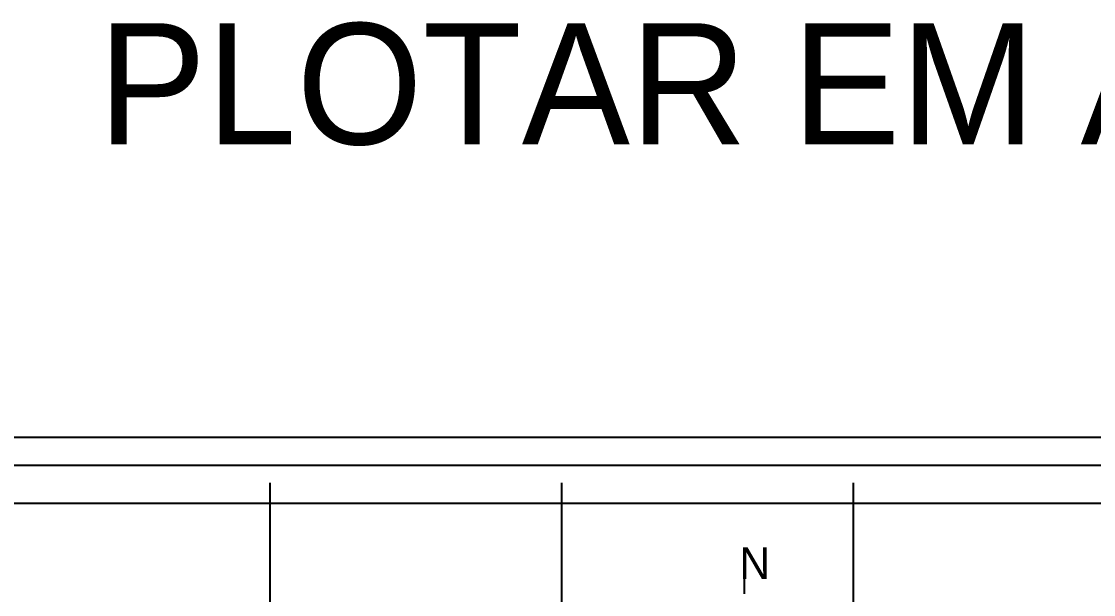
# Model space of a CAD drawing. Header units: millimetres. Extents: x 276147 to 291056, y 9594849 to 9609891.
# Drawn here: x 289459 to 290194, y 9608830 to 9609224 of the extents above; entities that cross this region are included whole.
import ezdxf
from ezdxf.enums import TextEntityAlignment as Align

# ---------------------------------------------------------------- set-up
doc = ezdxf.new("R2010")
doc.units = ezdxf.units.MM
doc.header["$LTSCALE"] = 10
for name, color, linetype in [('LINHA02', 8, 'Continuous'), ('TEXTO', 3, 'Continuous'), ('TEXTO02', 3, 'Continuous'), ('Top_malha_coord', 8, 'Continuous')]:
    doc.layers.add(name, color=color, linetype=linetype)
doc.styles.add('STF2000', font='', dxfattribs={"height": 5})
doc.styles.get('STF2000').set_extended_font_data('VAGRundschriftD')

msp = doc.modelspace()

# ---------------------------------------------------------------- linework, layer by layer
at = {"color": 5}
msp.add_line((288773.25, 9608919.04), (291036.15, 9608919.04), dxfattribs=at)
at = {"layer": 'LINHA02'}
msp.add_line((288723.25, 9608938.13), (291055.95, 9608938.13), dxfattribs=at)
at = {"layer": 'TEXTO'}
msp.add_line((289954.2, 9608859.45), (289954.2, 9608830.73), dxfattribs=at)
at = {"layer": 'Top_malha_coord'}
for p, q in [((289629.2, 9606072.33), (289629.2, 9608906.81)), ((289829.2, 9606072.33), (289829.2, 9608906.81)), ((290029.2, 9606072.33), (290029.2, 9608906.81)), ((288815.03, 9608892.92), (290629.2, 9608892.92))]:
    msp.add_line(p, q, dxfattribs=at)

# ---------------------------------------------------------------- texts
at = {"layer": 'TEXTO02', "style": 'STF2000'}
for s, height, p in [('PLOTAR EM A0', 83.2, (289511.11, 9609222.43)), ('N', 21.72, (289951.03, 9608862.59))]:
    msp.add_text(s, height=height, dxfattribs=at).set_placement(p, align=Align.TOP_LEFT)

doc.saveas('drawing.dxf')
